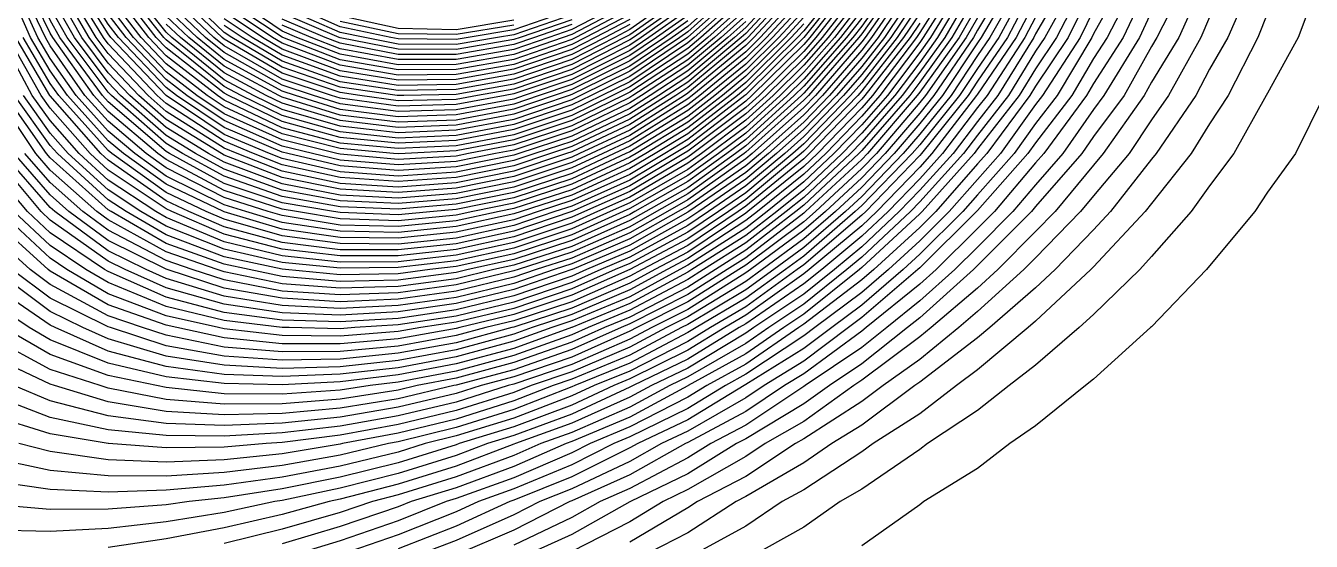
# Model space of a CAD drawing. Header units: inches. Extents: x -3765 to -2207, y 6717241 to 6718976.
# Drawn here: x -2516 to -2432.9, y 6717757.4 to 6717790.8 of the extents above; entities that cross this region are included whole.
import ezdxf

# ---------------------------------------------------------------- set-up
doc = ezdxf.new("R2010")
doc.units = ezdxf.units.IN
doc.header["$MEASUREMENT"] = 0

msp = doc.modelspace()

# ---------------------------------------------------------------- linework, layer by layer
for points in [[(-2478.095, 6717786.246), (-2480.719, 6717784.963), (-2484.467, 6717783.714), (-2488.215, 6717783.004), (-2491.963, 6717782.814), (-2495.711, 6717783.175), (-2499.46, 6717784.167), (-2503.208, 6717785.954), (-2503.641, 6717786.246), (-2506.956, 6717788.811), (-2508.084, 6717789.994), (-2510.704, 6717793.418), (-2510.907, 6717793.742), (-2512.849, 6717797.49), (-2514.244, 6717801.238), (-2514.452, 6717801.968), (-2515.255, 6717804.986), (-2515.942, 6717808.734), (-2516.345, 6717812.482)], [(-2478.781, 6717786.246), (-2480.719, 6717785.298), (-2484.467, 6717784.043), (-2488.215, 6717783.336), (-2491.963, 6717783.157), (-2495.711, 6717783.537), (-2499.46, 6717784.562), (-2502.928, 6717786.246), (-2503.208, 6717786.396), (-2506.956, 6717789.323), (-2507.596, 6717789.994), (-2510.5, 6717793.742), (-2510.704, 6717794.069), (-2512.501, 6717797.49), (-2513.933, 6717801.238), (-2514.452, 6717803.057), (-2514.965, 6717804.986), (-2515.672, 6717808.734), (-2516.089, 6717812.482)], [(-2487.397, 6717782.497), (-2488.215, 6717782.334), (-2491.963, 6717782.115), (-2495.711, 6717782.448), (-2495.919, 6717782.497), (-2499.46, 6717783.378), (-2503.208, 6717785.067), (-2504.964, 6717786.246), (-2506.956, 6717787.787), (-2509.062, 6717789.994), (-2510.704, 6717792.14), (-2511.708, 6717793.742), (-2513.546, 6717797.49), (-2514.452, 6717799.969), (-2514.875, 6717801.238), (-2515.835, 6717804.986), (-2516.481, 6717808.734)], [(-2491.504, 6717782.497), (-2491.963, 6717782.471), (-2492.256, 6717782.497), (-2495.711, 6717782.813), (-2499.46, 6717783.772), (-2503.208, 6717785.511), (-2504.303, 6717786.246), (-2506.956, 6717788.299), (-2508.573, 6717789.994), (-2510.704, 6717792.779), (-2511.307, 6717793.742), (-2513.198, 6717797.49), (-2514.452, 6717800.923), (-2514.557, 6717801.238), (-2515.545, 6717804.986), (-2516.211, 6717808.734)], [(-2483.126, 6717782.497), (-2484.467, 6717782.047), (-2488.215, 6717781.295), (-2491.963, 6717781.045), (-2495.711, 6717781.318), (-2499.46, 6717782.183), (-2500.269, 6717782.497), (-2503.208, 6717783.736), (-2506.948, 6717786.246), (-2506.956, 6717786.252), (-2510.528, 6717789.994), (-2510.704, 6717790.224), (-2512.91, 6717793.742), (-2514.452, 6717797.135), (-2514.596, 6717797.49), (-2515.831, 6717801.238), (-2516.704, 6717804.986)], [(-2484.151, 6717782.497), (-2484.467, 6717782.391), (-2488.215, 6717781.642), (-2491.963, 6717781.402), (-2495.711, 6717781.695), (-2499.092, 6717782.497), (-2499.46, 6717782.589), (-2503.208, 6717784.18), (-2506.286, 6717786.246), (-2506.956, 6717786.764), (-2510.039, 6717789.994), (-2510.704, 6717790.863), (-2512.51, 6717793.742), (-2514.244, 6717797.49), (-2514.452, 6717798.06), (-2515.512, 6717801.238), (-2516.415, 6717804.986)], [(-2485.665, 6717782.497), (-2488.215, 6717781.988), (-2491.963, 6717781.758), (-2495.711, 6717782.072), (-2497.505, 6717782.497), (-2499.46, 6717782.983), (-2503.208, 6717784.623), (-2505.625, 6717786.246), (-2506.956, 6717787.275), (-2509.55, 6717789.994), (-2510.704, 6717791.501), (-2512.109, 6717793.742), (-2513.895, 6717797.49), (-2514.452, 6717799.014), (-2515.194, 6717801.238), (-2516.125, 6717804.986)], [(-2479.48, 6717782.497), (-2480.719, 6717781.917), (-2484.467, 6717780.668), (-2488.215, 6717779.91), (-2491.963, 6717779.619), (-2495.711, 6717779.811), (-2499.46, 6717780.545), (-2503.208, 6717781.943), (-2504.221, 6717782.497), (-2506.956, 6717784.183), (-2509.316, 6717786.246), (-2510.704, 6717787.714), (-2512.415, 6717789.994), (-2514.452, 6717793.614), (-2514.514, 6717793.742), (-2516.025, 6717797.49), (-2517.105, 6717801.238)], [(-2480.231, 6717782.497), (-2480.719, 6717782.269), (-2484.467, 6717781.013), (-2488.215, 6717780.257), (-2491.963, 6717779.976), (-2495.711, 6717780.188), (-2499.46, 6717780.955), (-2503.208, 6717782.402), (-2503.382, 6717782.497), (-2506.956, 6717784.7), (-2508.724, 6717786.246), (-2510.704, 6717788.34), (-2511.945, 6717789.994), (-2514.112, 6717793.742), (-2514.452, 6717794.489), (-2515.668, 6717797.49), (-2516.787, 6717801.238)], [(-2481.077, 6717782.497), (-2484.467, 6717781.358), (-2488.215, 6717780.603), (-2491.963, 6717780.332), (-2495.711, 6717780.565), (-2499.46, 6717781.364), (-2502.374, 6717782.497), (-2503.208, 6717782.849), (-2506.956, 6717785.217), (-2508.132, 6717786.246), (-2510.704, 6717788.966), (-2511.474, 6717789.994), (-2513.712, 6717793.742), (-2514.452, 6717795.371), (-2515.31, 6717797.49), (-2516.468, 6717801.238)], [(-2482.102, 6717782.497), (-2484.467, 6717781.702), (-2488.215, 6717780.949), (-2491.963, 6717780.689), (-2495.711, 6717780.941), (-2499.46, 6717781.773), (-2501.321, 6717782.497), (-2503.208, 6717783.292), (-2506.956, 6717785.735), (-2507.541, 6717786.246), (-2510.704, 6717789.593), (-2511.004, 6717789.994), (-2513.311, 6717793.742), (-2514.452, 6717796.253), (-2514.953, 6717797.49), (-2516.149, 6717801.238)], [(-2432.497, 6717801.238), (-2433.399, 6717797.49), (-2434.716, 6717793.742), (-2435.742, 6717791.567), (-2436.357, 6717789.994), (-2438.278, 6717786.246), (-2439.49, 6717784.423), (-2440.673, 6717782.497), (-2443.239, 6717779.265), (-2443.643, 6717778.749), (-2446.987, 6717775.187), (-2447.166, 6717775.001), (-2450.735, 6717771.669), (-2451.213, 6717771.253), (-2454.483, 6717768.513), (-2455.847, 6717767.505), (-2458.231, 6717765.679), (-2461.233, 6717763.757), (-2461.979, 6717763.222), (-2465.727, 6717760.776), (-2467.12, 6717760.009), (-2469.475, 6717758.41), (-2473.223, 6717756.368)], [(-2489.663, 6717778.749), (-2491.963, 6717778.537), (-2495.711, 6717778.677), (-2496.146, 6717778.749), (-2499.46, 6717779.317), (-2503.208, 6717780.567), (-2506.738, 6717782.497), (-2506.956, 6717782.631), (-2510.704, 6717785.834), (-2511.075, 6717786.246), (-2513.825, 6717789.994), (-2514.452, 6717791.108), (-2515.74, 6717793.742), (-2517.097, 6717797.49)], [(-2477.979, 6717782.497), (-2480.719, 6717781.214), (-2484.467, 6717779.979), (-2488.215, 6717779.218), (-2491.963, 6717778.906), (-2495.711, 6717779.058), (-2499.46, 6717779.727), (-2503.208, 6717781.026), (-2505.899, 6717782.497), (-2506.956, 6717783.149), (-2510.5, 6717786.246), (-2510.704, 6717786.461), (-2513.355, 6717789.994), (-2514.452, 6717791.943), (-2515.332, 6717793.742), (-2516.74, 6717797.49)], [(-2478.73, 6717782.497), (-2480.719, 6717781.566), (-2484.467, 6717780.324), (-2488.215, 6717779.564), (-2491.963, 6717779.262), (-2495.711, 6717779.434), (-2499.46, 6717780.136), (-2503.208, 6717781.484), (-2505.06, 6717782.497), (-2506.956, 6717783.666), (-2509.908, 6717786.246), (-2510.704, 6717787.087), (-2512.885, 6717789.994), (-2514.452, 6717792.779), (-2514.923, 6717793.742), (-2516.382, 6717797.49)], [(-2482.909, 6717778.749), (-2484.467, 6717778.224), (-2488.215, 6717777.407), (-2491.963, 6717777.024), (-2495.711, 6717777.081), (-2499.46, 6717777.619), (-2503.208, 6717778.731), (-2503.25, 6717778.749), (-2506.956, 6717780.511), (-2509.725, 6717782.497), (-2510.704, 6717783.326), (-2513.339, 6717786.246), (-2514.452, 6717787.837), (-2515.724, 6717789.994), (-2517.375, 6717793.742)], [(-2483.999, 6717778.749), (-2484.467, 6717778.592), (-2488.215, 6717777.775), (-2491.963, 6717777.402), (-2495.711, 6717777.48), (-2499.46, 6717778.051), (-2501.808, 6717778.749), (-2503.208, 6717779.191), (-2506.956, 6717781.042), (-2508.985, 6717782.497), (-2510.704, 6717783.953), (-2512.773, 6717786.246), (-2514.452, 6717788.646), (-2515.247, 6717789.994), (-2516.966, 6717793.742)], [(-2485.431, 6717778.749), (-2488.215, 6717778.143), (-2491.963, 6717777.78), (-2495.711, 6717777.879), (-2499.46, 6717778.484), (-2500.352, 6717778.749), (-2503.208, 6717779.649), (-2506.956, 6717781.573), (-2508.244, 6717782.497), (-2510.704, 6717784.58), (-2512.207, 6717786.246), (-2514.452, 6717789.455), (-2514.77, 6717789.994), (-2516.557, 6717793.742)], [(-2487.121, 6717778.749), (-2488.215, 6717778.511), (-2491.963, 6717778.159), (-2495.711, 6717778.278), (-2498.535, 6717778.749), (-2499.46, 6717778.908), (-2503.208, 6717780.108), (-2506.956, 6717782.104), (-2507.504, 6717782.497), (-2510.704, 6717785.207), (-2511.641, 6717786.246), (-2514.295, 6717789.994), (-2514.452, 6717790.273), (-2516.149, 6717793.742)], [(-2479.468, 6717786.246), (-2480.719, 6717785.634), (-2484.467, 6717784.373), (-2488.215, 6717783.667), (-2491.963, 6717783.499), (-2495.711, 6717783.9), (-2499.46, 6717784.956), (-2502.115, 6717786.246), (-2503.208, 6717786.833), (-2506.956, 6717789.835), (-2507.107, 6717789.994), (-2510.086, 6717793.742)], [(-2480.154, 6717786.246), (-2480.719, 6717785.969), (-2484.467, 6717784.702), (-2488.215, 6717783.999), (-2491.963, 6717783.841), (-2495.711, 6717784.262), (-2499.46, 6717785.351), (-2501.303, 6717786.246), (-2503.208, 6717787.27), (-2506.582, 6717789.994), (-2506.956, 6717790.35), (-2509.672, 6717793.742)], [(-2491.593, 6717786.246), (-2491.963, 6717786.237), (-2492.023, 6717786.246), (-2495.711, 6717786.786), (-2499.46, 6717788.078), (-2502.706, 6717789.994), (-2503.208, 6717790.329), (-2506.756, 6717793.742)], [(-2448.065, 6717793.742), (-2450.137, 6717789.994), (-2450.735, 6717789.103), (-2452.486, 6717786.246), (-2454.483, 6717783.681), (-2455.39, 6717782.497), (-2458.231, 6717779.37), (-2458.828, 6717778.749), (-2461.979, 6717775.8), (-2462.937, 6717775.001), (-2465.727, 6717772.771), (-2467.983, 6717771.253), (-2469.475, 6717770.225), (-2473.223, 6717768.066), (-2474.389, 6717767.505), (-2476.971, 6717766.113), (-2480.719, 6717764.482), (-2482.729, 6717763.757), (-2484.467, 6717762.988), (-2488.215, 6717761.598), (-2491.963, 6717760.438), (-2493.612, 6717760.009), (-2495.711, 6717759.295), (-2499.46, 6717758.223), (-2503.208, 6717757.3)], [(-2452.049, 6717793.742), (-2454.252, 6717789.994), (-2454.483, 6717789.656), (-2456.758, 6717786.246), (-2458.231, 6717784.429), (-2459.875, 6717782.497), (-2461.979, 6717780.328), (-2463.681, 6717778.749), (-2465.727, 6717776.982), (-2468.419, 6717775.001), (-2469.475, 6717774.237), (-2473.223, 6717771.941), (-2474.599, 6717771.253), (-2476.971, 6717769.988), (-2480.719, 6717768.392), (-2483.352, 6717767.505), (-2484.467, 6717767.067), (-2488.215, 6717765.892), (-2491.963, 6717764.986), (-2495.711, 6717764.305), (-2499.46, 6717763.827), (-2500.488, 6717763.757)], [(-2447.436, 6717793.742), (-2449.379, 6717789.994), (-2450.735, 6717787.972), (-2451.793, 6717786.246), (-2454.483, 6717782.791), (-2454.708, 6717782.497), (-2458.078, 6717778.749), (-2458.231, 6717778.598), (-2461.979, 6717775.124), (-2462.126, 6717775.001), (-2465.727, 6717772.122), (-2467.018, 6717771.253), (-2469.475, 6717769.561), (-2473.198, 6717767.505), (-2473.223, 6717767.49), (-2476.971, 6717765.471), (-2480.719, 6717763.894), (-2481.1, 6717763.757), (-2484.467, 6717762.268), (-2488.215, 6717760.904), (-2491.108, 6717760.009), (-2491.963, 6717759.666), (-2495.711, 6717758.389), (-2499.46, 6717757.282)], [(-2448.693, 6717793.742), (-2450.735, 6717790.223), (-2450.855, 6717789.994), (-2453.179, 6717786.246), (-2454.483, 6717784.571), (-2456.072, 6717782.497), (-2458.231, 6717780.121), (-2459.551, 6717778.749), (-2461.979, 6717776.477), (-2463.749, 6717775.001), (-2465.727, 6717773.42), (-2468.948, 6717771.253), (-2469.475, 6717770.89), (-2473.223, 6717768.638), (-2475.579, 6717767.505), (-2476.971, 6717766.755), (-2480.719, 6717765.069), (-2484.358, 6717763.757), (-2484.467, 6717763.709), (-2488.215, 6717762.293), (-2491.963, 6717761.131), (-2495.711, 6717760.159), (-2496.425, 6717760.009)], [(-2451.571, 6717793.742), (-2453.686, 6717789.994), (-2454.483, 6717788.828), (-2456.205, 6717786.246), (-2458.231, 6717783.748), (-2459.296, 6717782.497), (-2461.979, 6717779.731), (-2463.037, 6717778.749), (-2465.727, 6717776.426), (-2467.663, 6717775.001), (-2469.475, 6717773.69), (-2473.223, 6717771.46), (-2473.636, 6717771.253), (-2476.971, 6717769.474), (-2480.719, 6717767.914), (-2481.932, 6717767.505), (-2484.467, 6717766.509), (-2488.215, 6717765.344), (-2491.963, 6717764.43), (-2495.547, 6717763.757)], [(-2454.483, 6717793.665), (-2456.611, 6717789.994), (-2458.231, 6717787.746), (-2459.357, 6717786.246), (-2461.979, 6717783.253), (-2462.709, 6717782.497), (-2465.727, 6717779.662), (-2466.856, 6717778.749), (-2469.475, 6717776.726), (-2472.201, 6717775.001), (-2473.223, 6717774.35), (-2476.971, 6717772.369), (-2479.678, 6717771.253), (-2480.719, 6717770.786), (-2484.467, 6717769.447), (-2488.215, 6717768.446), (-2491.963, 6717767.726), (-2493.764, 6717767.505)], [(-2451.094, 6717793.742), (-2453.12, 6717789.994), (-2454.483, 6717788), (-2455.653, 6717786.246), (-2458.231, 6717783.067), (-2458.716, 6717782.497), (-2461.979, 6717779.133), (-2462.393, 6717778.749), (-2465.727, 6717775.87), (-2466.908, 6717775.001), (-2469.475, 6717773.143), (-2472.691, 6717771.253), (-2473.223, 6717770.926), (-2476.971, 6717768.96), (-2480.535, 6717767.505), (-2480.719, 6717767.419), (-2484.467, 6717765.951), (-2488.215, 6717764.795), (-2491.963, 6717763.873), (-2492.581, 6717763.757)], [(-2445.026, 6717793.742), (-2446.987, 6717790.23), (-2447.103, 6717789.994), (-2449.339, 6717786.246), (-2450.735, 6717784.43), (-2452.122, 6717782.497), (-2454.483, 6717779.825), (-2455.431, 6717778.749), (-2458.231, 6717775.985), (-2459.302, 6717775.001), (-2461.979, 6717772.708), (-2463.922, 6717771.253), (-2465.727, 6717769.901), (-2469.475, 6717767.567), (-2469.587, 6717767.505), (-2473.223, 6717765.296), (-2476.464, 6717763.757), (-2476.971, 6717763.471), (-2480.719, 6717761.614), (-2484.467, 6717760.107), (-2484.742, 6717760.009), (-2488.215, 6717758.425), (-2491.963, 6717756.966)], [(-2444.168, 6717793.742), (-2446.105, 6717789.994), (-2446.987, 6717788.633), (-2448.392, 6717786.246), (-2450.735, 6717783.199), (-2451.238, 6717782.497), (-2454.483, 6717778.825), (-2454.549, 6717778.749), (-2458.231, 6717775.113), (-2458.353, 6717775.001), (-2461.979, 6717771.895), (-2462.836, 6717771.253), (-2465.727, 6717769.087), (-2468.282, 6717767.505), (-2469.475, 6717766.709), (-2473.223, 6717764.565), (-2474.924, 6717763.757), (-2476.971, 6717762.602), (-2480.719, 6717760.839), (-2482.793, 6717760.009), (-2484.467, 6717759.156), (-2488.215, 6717757.5), (-2491.442, 6717756.261)], [(-2443.31, 6717793.742), (-2445.064, 6717789.994), (-2446.987, 6717787.025), (-2447.446, 6717786.246), (-2450.207, 6717782.497), (-2450.735, 6717781.892), (-2453.385, 6717778.749), (-2454.483, 6717777.645), (-2457.172, 6717775.001), (-2458.231, 6717774.058), (-2461.696, 6717771.253), (-2461.979, 6717771.029), (-2465.727, 6717768.272), (-2466.967, 6717767.505), (-2469.475, 6717765.83), (-2473.223, 6717763.833), (-2473.383, 6717763.757), (-2476.971, 6717761.732), (-2480.719, 6717760.064), (-2480.857, 6717760.009), (-2484.467, 6717758.169), (-2488.215, 6717756.575)], [(-2459.855, 6717793.742), (-2461.979, 6717790.738), (-2462.557, 6717789.994), (-2465.727, 6717786.398), (-2465.882, 6717786.246), (-2469.475, 6717782.995), (-2470.14, 6717782.497), (-2473.223, 6717780.287), (-2475.942, 6717778.749), (-2476.971, 6717778.168), (-2480.719, 6717776.498), (-2484.467, 6717775.286), (-2485.762, 6717775.001)], [(-2452.526, 6717793.742), (-2454.483, 6717790.467), (-2454.757, 6717789.994), (-2457.31, 6717786.246), (-2458.231, 6717785.11), (-2460.455, 6717782.497), (-2461.979, 6717780.926), (-2464.325, 6717778.749), (-2465.727, 6717777.539), (-2469.175, 6717775.001), (-2469.475, 6717774.784), (-2473.223, 6717772.423), (-2475.562, 6717771.253), (-2476.971, 6717770.502), (-2480.719, 6717768.871), (-2484.467, 6717767.604), (-2484.841, 6717767.505)], [(-2456.038, 6717793.742), (-2458.231, 6717790.308), (-2458.44, 6717789.994), (-2461.289, 6717786.246), (-2461.979, 6717785.458), (-2464.841, 6717782.497), (-2465.727, 6717781.665), (-2469.334, 6717778.749), (-2469.475, 6717778.64), (-2473.223, 6717776.134), (-2475.364, 6717775.001), (-2476.971, 6717774.128), (-2480.719, 6717772.507), (-2484.467, 6717771.286), (-2484.603, 6717771.253)], [(-2440.977, 6717793.742), (-2442.888, 6717789.994), (-2443.239, 6717789.42), (-2445.018, 6717786.246), (-2446.987, 6717783.592), (-2447.753, 6717782.497), (-2450.735, 6717779.077), (-2451.011, 6717778.749), (-2454.483, 6717775.257), (-2454.743, 6717775.001), (-2458.231, 6717771.892), (-2459.02, 6717771.253), (-2461.979, 6717768.911), (-2464.065, 6717767.505), (-2465.727, 6717766.316), (-2469.475, 6717764.073), (-2470.072, 6717763.757), (-2473.223, 6717761.807), (-2476.935, 6717760.009), (-2476.971, 6717759.987), (-2480.719, 6717757.886), (-2484.307, 6717756.261)], [(-2459.494, 6717793.742), (-2461.979, 6717790.227), (-2462.16, 6717789.994), (-2465.426, 6717786.246), (-2465.727, 6717785.936), (-2469.475, 6717782.583), (-2469.589, 6717782.497), (-2473.223, 6717779.891), (-2475.242, 6717778.749), (-2476.971, 6717777.772), (-2480.719, 6717776.122), (-2484.204, 6717775.001)], [(-2463.073, 6717793.742), (-2465.727, 6717790.434), (-2466.133, 6717789.994), (-2469.475, 6717786.692), (-2470.021, 6717786.246), (-2473.223, 6717783.775), (-2475.329, 6717782.497), (-2476.971, 6717781.52), (-2480.719, 6717779.808), (-2483.999, 6717778.749)], [(-2455.64, 6717793.742), (-2458.001, 6717789.994), (-2458.231, 6717789.675), (-2460.806, 6717786.246), (-2461.979, 6717784.907), (-2464.308, 6717782.497), (-2465.727, 6717781.165), (-2468.714, 6717778.749), (-2469.475, 6717778.162), (-2473.223, 6717775.707), (-2474.556, 6717775.001), (-2476.971, 6717773.688), (-2480.719, 6717772.092), (-2483.296, 6717771.253)], [(-2466.596, 6717793.742), (-2469.475, 6717790.647), (-2470.209, 6717789.994), (-2473.223, 6717787.477), (-2475.109, 6717786.246), (-2476.971, 6717785.068), (-2480.719, 6717783.286), (-2483.126, 6717782.497)], [(-2459.133, 6717793.742), (-2461.754, 6717789.994), (-2461.979, 6717789.707), (-2464.971, 6717786.246), (-2465.727, 6717785.467), (-2469.058, 6717782.497), (-2469.475, 6717782.15), (-2473.223, 6717779.496), (-2474.543, 6717778.749), (-2476.971, 6717777.377), (-2480.719, 6717775.746), (-2483.036, 6717775.001)], [(-2462.722, 6717793.742), (-2465.727, 6717789.998), (-2465.731, 6717789.994), (-2469.475, 6717786.295), (-2469.535, 6717786.246), (-2473.223, 6717783.4), (-2474.711, 6717782.497), (-2476.971, 6717781.151), (-2480.719, 6717779.456), (-2482.909, 6717778.749)], [(-2466.238, 6717793.742), (-2469.475, 6717790.262), (-2469.776, 6717789.994), (-2473.223, 6717787.116), (-2474.556, 6717786.246), (-2476.971, 6717784.718), (-2480.719, 6717782.95), (-2482.102, 6717782.497)], [(-2455.241, 6717793.742), (-2457.538, 6717789.994), (-2458.231, 6717789.032), (-2460.323, 6717786.246), (-2461.979, 6717784.356), (-2463.775, 6717782.497), (-2465.727, 6717780.664), (-2468.095, 6717778.749), (-2469.475, 6717777.683), (-2473.223, 6717775.279), (-2473.747, 6717775.001), (-2476.971, 6717773.248), (-2480.719, 6717771.677), (-2482.022, 6717771.253)], [(-2458.771, 6717793.742), (-2461.34, 6717789.994), (-2461.979, 6717789.181), (-2464.516, 6717786.246), (-2465.727, 6717784.999), (-2468.533, 6717782.497), (-2469.475, 6717781.713), (-2473.223, 6717779.1), (-2473.844, 6717778.749), (-2476.971, 6717776.982), (-2480.719, 6717775.371), (-2481.867, 6717775.001)], [(-2462.372, 6717793.742), (-2465.334, 6717789.994), (-2465.727, 6717789.548), (-2469.075, 6717786.246), (-2469.475, 6717785.884), (-2473.223, 6717783.025), (-2474.093, 6717782.497), (-2476.971, 6717780.783), (-2480.719, 6717779.105), (-2481.82, 6717778.749)], [(-2465.879, 6717793.742), (-2469.352, 6717789.994), (-2469.475, 6717789.872), (-2473.223, 6717786.754), (-2474.002, 6717786.246), (-2476.971, 6717784.368), (-2480.719, 6717782.615), (-2481.077, 6717782.497)], [(-2469.857, 6717793.742), (-2473.223, 6717790.711), (-2474.243, 6717789.994), (-2476.971, 6717788.15), (-2480.719, 6717786.303), (-2480.891, 6717786.246)], [(-2454.843, 6717793.742), (-2457.074, 6717789.994), (-2458.231, 6717788.389), (-2459.84, 6717786.246), (-2461.979, 6717783.804), (-2463.242, 6717782.497), (-2465.727, 6717780.163), (-2467.475, 6717778.749), (-2469.475, 6717777.204), (-2472.957, 6717775.001), (-2473.223, 6717774.832), (-2476.971, 6717772.809), (-2480.719, 6717771.263), (-2480.749, 6717771.253)], [(-2462.022, 6717793.742), (-2464.937, 6717789.994), (-2465.727, 6717789.098), (-2468.619, 6717786.246), (-2469.475, 6717785.471), (-2473.223, 6717782.65), (-2473.475, 6717782.497), (-2476.971, 6717780.415), (-2480.719, 6717778.753), (-2480.73, 6717778.749)], [(-2439.796, 6717793.742), (-2441.471, 6717789.994), (-2443.239, 6717787.103), (-2443.719, 6717786.246), (-2446.36, 6717782.497), (-2446.987, 6717781.751), (-2449.472, 6717778.749), (-2450.735, 6717777.453), (-2453.167, 6717775.001), (-2454.483, 6717773.808), (-2457.497, 6717771.253), (-2458.231, 6717770.654), (-2461.979, 6717767.852), (-2462.493, 6717767.505), (-2465.727, 6717765.192), (-2468.222, 6717763.757), (-2469.475, 6717762.927), (-2473.223, 6717760.779), (-2474.812, 6717760.009), (-2476.971, 6717758.691), (-2480.719, 6717756.785)], [(-2458.41, 6717793.742), (-2460.925, 6717789.994), (-2461.979, 6717788.654), (-2464.06, 6717786.246), (-2465.727, 6717784.53), (-2468.007, 6717782.497), (-2469.475, 6717781.275), (-2473.152, 6717778.749), (-2473.223, 6717778.701), (-2476.971, 6717776.587), (-2480.703, 6717775.001)], [(-2465.727, 6717793.49), (-2468.95, 6717789.994), (-2469.475, 6717789.475), (-2473.223, 6717786.393), (-2473.449, 6717786.246), (-2476.971, 6717784.018), (-2480.231, 6717782.497)], [(-2469.475, 6717793.733), (-2473.223, 6717790.359), (-2473.743, 6717789.994), (-2476.971, 6717787.812), (-2480.154, 6717786.246)], [(-2436.662, 6717793.742), (-2438.312, 6717789.994), (-2439.49, 6717787.958), (-2440.38, 6717786.246), (-2442.944, 6717782.497), (-2443.239, 6717782.127), (-2445.888, 6717778.749), (-2446.987, 6717777.578), (-2449.471, 6717775.001), (-2450.735, 6717773.821), (-2453.694, 6717771.253), (-2454.483, 6717770.592), (-2458.231, 6717767.729), (-2458.544, 6717767.505), (-2461.979, 6717764.947), (-2463.92, 6717763.757), (-2465.727, 6717762.505), (-2469.475, 6717760.334), (-2470.1, 6717760.009), (-2473.223, 6717757.985), (-2476.581, 6717756.261)], [(-2432.35, 6717793.742), (-2433.754, 6717789.994), (-2435.742, 6717786.408), (-2435.819, 6717786.246), (-2437.918, 6717782.497), (-2439.49, 6717780.404), (-2440.675, 6717778.749), (-2443.239, 6717775.838), (-2444.001, 6717775.001), (-2446.987, 6717772.094), (-2447.918, 6717771.253), (-2450.735, 6717768.822), (-2452.455, 6717767.505), (-2454.483, 6717765.902), (-2457.721, 6717763.757), (-2458.231, 6717763.379), (-2461.979, 6717760.807), (-2463.375, 6717760.009), (-2465.727, 6717758.357), (-2469.475, 6717756.276)], [(-2486.826, 6717786.246), (-2488.215, 6717785.989), (-2491.963, 6717785.895), (-2494.44, 6717786.246), (-2495.711, 6717786.432), (-2499.46, 6717787.69), (-2503.208, 6717789.891), (-2503.335, 6717789.994), (-2506.956, 6717793.451)], [(-2485.032, 6717786.246), (-2488.215, 6717785.657), (-2491.963, 6717785.553), (-2495.711, 6717786.074), (-2496.265, 6717786.246), (-2499.46, 6717787.303), (-2503.208, 6717789.454), (-2503.876, 6717789.994), (-2506.956, 6717792.934)], [(-2481.29, 6717789.994), (-2484.467, 6717788.899), (-2488.215, 6717788.25), (-2491.963, 6717788.237), (-2495.711, 6717788.911), (-2498.5, 6717789.994), (-2499.46, 6717790.4), (-2503.208, 6717792.958)], [(-2446.987, 6717793.304), (-2448.62, 6717789.994), (-2450.735, 6717786.84), (-2451.099, 6717786.246), (-2453.89, 6717782.497), (-2454.483, 6717781.827), (-2457.196, 6717778.749), (-2458.231, 6717777.727), (-2461.201, 6717775.001), (-2461.979, 6717774.335), (-2465.727, 6717771.473), (-2466.054, 6717771.253), (-2469.475, 6717768.896), (-2471.995, 6717767.505), (-2473.223, 6717766.759), (-2476.971, 6717764.829), (-2479.541, 6717763.757), (-2480.719, 6717763.163), (-2484.467, 6717761.547), (-2488.215, 6717760.209), (-2488.862, 6717760.009), (-2491.963, 6717758.766), (-2495.711, 6717757.483), (-2499.46, 6717756.34)], [(-2458.231, 6717792.803), (-2460.097, 6717789.994), (-2461.979, 6717787.601), (-2463.15, 6717786.246), (-2465.727, 6717783.593), (-2466.956, 6717782.497), (-2469.475, 6717780.4), (-2471.878, 6717778.749), (-2473.223, 6717777.846), (-2476.971, 6717775.797), (-2478.843, 6717775.001), (-2480.719, 6717774.165), (-2484.467, 6717772.897), (-2488.215, 6717772), (-2491.963, 6717771.436), (-2494.755, 6717771.253)], [(-2473.223, 6717792.82), (-2476.971, 6717790.173), (-2477.315, 6717789.994), (-2480.719, 6717788.248), (-2484.467, 6717786.984), (-2488.215, 6717786.318), (-2491.593, 6717786.246)], [(-2454.483, 6717792.866), (-2456.148, 6717789.994), (-2458.231, 6717787.102), (-2458.874, 6717786.246), (-2461.979, 6717782.701), (-2462.176, 6717782.497), (-2465.727, 6717779.162), (-2466.237, 6717778.749), (-2469.475, 6717776.247), (-2471.444, 6717775.001), (-2473.223, 6717773.868), (-2476.971, 6717771.929), (-2478.611, 6717771.253), (-2480.719, 6717770.307), (-2484.467, 6717768.987), (-2488.215, 6717767.989), (-2490.719, 6717767.505)], [(-2450.735, 6717793.472), (-2452.553, 6717789.994), (-2454.483, 6717787.172), (-2455.101, 6717786.246), (-2458.12, 6717782.497), (-2458.231, 6717782.375), (-2461.72, 6717778.749), (-2461.979, 6717778.507), (-2465.727, 6717775.314), (-2466.152, 6717775.001), (-2469.475, 6717772.595), (-2471.759, 6717771.253), (-2473.223, 6717770.354), (-2476.971, 6717768.446), (-2479.276, 6717767.505), (-2480.719, 6717766.832), (-2484.467, 6717765.393), (-2488.215, 6717764.247), (-2490.201, 6717763.757)], [(-2461.979, 6717793.293), (-2464.54, 6717789.994), (-2465.727, 6717788.648), (-2468.163, 6717786.246), (-2469.475, 6717785.059), (-2472.897, 6717782.497), (-2473.223, 6717782.264), (-2476.971, 6717780.047), (-2479.898, 6717778.749)], [(-2458.231, 6717793.427), (-2460.511, 6717789.994), (-2461.979, 6717788.127), (-2463.605, 6717786.246), (-2465.727, 6717784.062), (-2467.481, 6717782.497), (-2469.475, 6717780.838), (-2472.515, 6717778.749), (-2473.223, 6717778.274), (-2476.971, 6717776.192), (-2479.773, 6717775.001)], [(-2465.727, 6717793.053), (-2468.547, 6717789.994), (-2469.475, 6717789.077), (-2472.935, 6717786.246), (-2473.223, 6717786.024), (-2476.971, 6717783.668), (-2479.48, 6717782.497)], [(-2469.475, 6717793.347), (-2473.223, 6717790.008), (-2473.243, 6717789.994), (-2476.971, 6717787.474), (-2479.468, 6717786.246)], [(-2461.979, 6717792.782), (-2464.144, 6717789.994), (-2465.727, 6717788.198), (-2467.707, 6717786.246), (-2469.475, 6717784.646), (-2472.346, 6717782.497), (-2473.223, 6717781.868), (-2476.971, 6717779.679), (-2479.068, 6717778.749)], [(-2469.475, 6717792.962), (-2472.807, 6717789.994), (-2473.223, 6717789.646), (-2476.971, 6717787.136), (-2478.781, 6717786.246)], [(-2473.223, 6717793.171), (-2476.971, 6717790.503), (-2477.947, 6717789.994)], [(-2483.802, 6717786.246), (-2484.467, 6717786.02), (-2488.215, 6717785.326), (-2491.963, 6717785.21), (-2495.711, 6717785.711), (-2497.435, 6717786.246), (-2499.46, 6717786.916), (-2503.208, 6717789.017), (-2504.417, 6717789.994), (-2506.956, 6717792.418)], [(-2482.832, 6717786.246), (-2484.467, 6717785.69), (-2488.215, 6717784.994), (-2491.963, 6717784.868), (-2495.711, 6717785.349), (-2498.604, 6717786.246), (-2499.46, 6717786.529), (-2503.208, 6717788.58), (-2504.959, 6717789.994), (-2506.956, 6717791.901)], [(-2450.735, 6717792.389), (-2451.987, 6717789.994), (-2454.483, 6717786.344), (-2454.549, 6717786.246), (-2457.437, 6717782.497), (-2458.231, 6717781.624), (-2460.997, 6717778.749), (-2461.979, 6717777.831), (-2465.372, 6717775.001), (-2465.727, 6717774.717), (-2469.475, 6717772.048), (-2470.828, 6717771.253), (-2473.223, 6717769.782), (-2476.971, 6717767.932), (-2478.017, 6717767.505), (-2480.719, 6717766.244), (-2484.467, 6717764.836), (-2488.017, 6717763.757), (-2488.215, 6717763.682), (-2491.963, 6717762.516), (-2495.711, 6717761.583), (-2499.46, 6717760.837), (-2503.208, 6717760.254), (-2505.465, 6717760.009)], [(-2480.477, 6717789.994), (-2480.719, 6717789.869), (-2484.467, 6717788.579), (-2488.215, 6717787.928), (-2491.963, 6717787.904), (-2495.711, 6717788.557), (-2499.413, 6717789.994), (-2499.46, 6717790.013), (-2503.208, 6717792.52)], [(-2479.844, 6717789.994), (-2480.719, 6717789.545), (-2484.467, 6717788.26), (-2488.215, 6717787.606), (-2491.963, 6717787.571), (-2495.711, 6717788.203), (-2499.46, 6717789.626), (-2500.082, 6717789.994), (-2503.208, 6717792.082)], [(-2487.433, 6717789.994), (-2488.215, 6717789.86), (-2491.963, 6717789.904), (-2492.419, 6717789.994), (-2495.711, 6717790.68), (-2499.46, 6717792.335)], [(-2485.542, 6717789.994), (-2488.215, 6717789.538), (-2491.963, 6717789.571), (-2494.114, 6717789.994), (-2495.711, 6717790.327), (-2499.46, 6717791.948)], [(-2469.475, 6717792.19), (-2471.941, 6717789.994), (-2473.223, 6717788.923), (-2476.971, 6717786.461), (-2477.408, 6717786.246), (-2480.719, 6717784.628), (-2484.467, 6717783.384), (-2488.215, 6717782.673), (-2491.504, 6717782.497)], [(-2458.231, 6717792.18), (-2459.682, 6717789.994), (-2461.979, 6717787.074), (-2462.695, 6717786.246), (-2465.727, 6717783.125), (-2466.43, 6717782.497), (-2469.475, 6717779.962), (-2471.241, 6717778.749), (-2473.223, 6717777.418), (-2476.971, 6717775.401), (-2477.913, 6717775.001), (-2480.719, 6717773.75), (-2484.467, 6717772.494), (-2488.215, 6717771.598), (-2490.488, 6717771.253)], [(-2454.483, 6717792.066), (-2455.684, 6717789.994), (-2458.231, 6717786.459), (-2458.391, 6717786.246), (-2461.614, 6717782.497), (-2461.979, 6717782.121), (-2465.613, 6717778.749), (-2465.727, 6717778.651), (-2469.475, 6717775.768), (-2470.688, 6717775.001), (-2473.223, 6717773.387), (-2476.971, 6717771.49), (-2477.545, 6717771.253), (-2480.719, 6717769.828), (-2484.467, 6717768.526), (-2488.215, 6717767.532), (-2488.356, 6717767.505)], [(-2473.223, 6717792.468), (-2476.743, 6717789.994), (-2476.971, 6717789.839), (-2480.719, 6717787.924), (-2484.467, 6717786.665), (-2486.826, 6717786.246)], [(-2473.223, 6717792.117), (-2476.243, 6717789.994), (-2476.971, 6717789.501), (-2480.719, 6717787.6), (-2484.467, 6717786.346), (-2485.032, 6717786.246)], [(-2476.971, 6717792.482), (-2480.719, 6717790.508), (-2482.216, 6717789.994)], [(-2476.971, 6717792.152), (-2480.719, 6717790.19), (-2481.29, 6717789.994)], [(-2476.971, 6717791.822), (-2480.477, 6717789.994)], [(-2465.727, 6717792.617), (-2468.145, 6717789.994), (-2469.475, 6717788.68), (-2472.45, 6717786.246), (-2473.223, 6717785.649), (-2476.971, 6717783.318), (-2478.73, 6717782.497)], [(-2461.979, 6717792.271), (-2463.747, 6717789.994), (-2465.727, 6717787.748), (-2467.25, 6717786.246), (-2469.475, 6717784.233), (-2471.794, 6717782.497), (-2473.223, 6717781.473), (-2476.971, 6717779.311), (-2478.238, 6717778.749)], [(-2469.475, 6717792.576), (-2472.374, 6717789.994), (-2473.223, 6717789.285), (-2476.971, 6717786.798), (-2478.095, 6717786.246)], [(-2465.727, 6717792.18), (-2467.743, 6717789.994), (-2469.475, 6717788.282), (-2471.964, 6717786.246), (-2473.223, 6717785.274), (-2476.971, 6717782.967), (-2477.979, 6717782.497)], [(-2481.861, 6717786.246), (-2484.467, 6717785.361), (-2488.215, 6717784.662), (-2491.963, 6717784.526), (-2495.711, 6717784.987), (-2499.46, 6717786.14), (-2499.678, 6717786.246), (-2503.208, 6717788.143), (-2505.5, 6717789.994), (-2506.956, 6717791.384)], [(-2479.212, 6717789.994), (-2480.719, 6717789.221), (-2484.467, 6717787.941), (-2488.215, 6717787.284), (-2491.963, 6717787.237), (-2495.711, 6717787.848), (-2499.46, 6717789.239), (-2500.738, 6717789.994), (-2503.208, 6717791.643)], [(-2478.58, 6717789.994), (-2480.719, 6717788.897), (-2484.467, 6717787.622), (-2488.215, 6717786.962), (-2491.963, 6717786.904), (-2495.711, 6717787.494), (-2499.46, 6717788.852), (-2501.394, 6717789.994), (-2503.208, 6717791.205)], [(-2450.735, 6717791.306), (-2451.421, 6717789.994), (-2453.872, 6717786.246), (-2454.483, 6717785.462), (-2456.755, 6717782.497), (-2458.231, 6717780.873), (-2460.274, 6717778.749), (-2461.979, 6717777.154), (-2464.56, 6717775.001), (-2465.727, 6717774.068), (-2469.475, 6717771.501), (-2469.897, 6717771.253), (-2473.223, 6717769.21), (-2476.769, 6717767.505), (-2476.971, 6717767.396), (-2480.719, 6717765.657), (-2484.467, 6717764.278), (-2486.181, 6717763.757), (-2488.215, 6717762.988), (-2491.963, 6717761.823), (-2495.711, 6717760.871), (-2499.46, 6717760.085), (-2499.935, 6717760.009)], [(-2484.067, 6717789.994), (-2484.467, 6717789.856), (-2488.215, 6717789.216), (-2491.963, 6717789.237), (-2495.711, 6717789.973), (-2495.764, 6717789.994), (-2499.46, 6717791.561)], [(-2483.142, 6717789.994), (-2484.467, 6717789.537), (-2488.215, 6717788.894), (-2491.963, 6717788.904), (-2495.711, 6717789.619), (-2496.676, 6717789.994), (-2499.46, 6717791.174)], [(-2446.987, 6717791.767), (-2447.862, 6717789.994), (-2450.286, 6717786.246), (-2450.735, 6717785.662), (-2453.006, 6717782.497), (-2454.483, 6717780.826), (-2456.314, 6717778.749), (-2458.231, 6717776.856), (-2460.252, 6717775.001), (-2461.979, 6717773.522), (-2465.009, 6717771.253), (-2465.727, 6717770.715), (-2469.475, 6717768.232), (-2470.791, 6717767.505), (-2473.223, 6717766.027), (-2476.971, 6717764.187), (-2478.003, 6717763.757), (-2480.719, 6717762.389), (-2484.467, 6717760.827), (-2486.77, 6717760.009), (-2488.215, 6717759.35), (-2491.963, 6717757.866), (-2495.711, 6717756.578)], [(-2484.467, 6717791.117), (-2488.215, 6717790.5), (-2491.963, 6717790.567), (-2495.711, 6717791.387)], [(-2484.467, 6717790.802), (-2488.215, 6717790.181), (-2491.963, 6717790.236), (-2495.711, 6717791.033)], [(-2461.979, 6717791.76), (-2463.35, 6717789.994), (-2465.727, 6717787.298), (-2466.794, 6717786.246), (-2469.475, 6717783.821), (-2471.243, 6717782.497), (-2473.223, 6717781.077), (-2476.971, 6717778.943), (-2477.409, 6717778.749), (-2480.719, 6717777.25), (-2484.467, 6717776.02), (-2488.215, 6717775.198), (-2489.897, 6717775.001)], [(-2465.727, 6717791.744), (-2467.34, 6717789.994), (-2469.475, 6717787.885), (-2471.478, 6717786.246), (-2473.223, 6717784.899), (-2476.971, 6717782.617), (-2477.228, 6717782.497), (-2480.719, 6717780.862), (-2484.467, 6717779.635), (-2488.215, 6717778.872), (-2489.663, 6717778.749)], [(-2458.231, 6717791.556), (-2459.268, 6717789.994), (-2461.979, 6717786.547), (-2462.24, 6717786.246), (-2465.727, 6717782.656), (-2465.905, 6717782.497), (-2469.475, 6717779.525), (-2470.604, 6717778.749), (-2473.223, 6717776.99), (-2476.971, 6717775.006), (-2476.983, 6717775.001), (-2480.719, 6717773.336), (-2484.467, 6717772.091), (-2487.977, 6717771.253)], [(-2461.979, 6717791.249), (-2462.954, 6717789.994), (-2465.727, 6717786.848), (-2466.338, 6717786.246), (-2469.475, 6717783.408), (-2470.692, 6717782.497), (-2473.223, 6717780.682), (-2476.641, 6717778.749), (-2476.971, 6717778.563), (-2480.719, 6717776.874), (-2484.467, 6717775.653), (-2487.435, 6717775.001)], [(-2480.719, 6717791.781), (-2484.467, 6717790.487), (-2487.433, 6717789.994)], [(-2469.475, 6717791.804), (-2471.508, 6717789.994), (-2473.223, 6717788.562), (-2476.77, 6717786.246), (-2476.971, 6717786.118), (-2480.719, 6717784.292), (-2484.467, 6717783.055), (-2487.397, 6717782.497)], [(-2465.727, 6717791.307), (-2466.938, 6717789.994), (-2469.475, 6717787.487), (-2470.992, 6717786.246), (-2473.223, 6717784.524), (-2476.565, 6717782.497), (-2476.971, 6717782.256), (-2480.719, 6717780.511), (-2484.467, 6717779.29), (-2487.121, 6717778.749)], [(-2454.483, 6717791.267), (-2455.221, 6717789.994), (-2457.862, 6717786.246), (-2458.231, 6717785.791), (-2461.034, 6717782.497), (-2461.979, 6717781.523), (-2464.969, 6717778.749), (-2465.727, 6717778.095), (-2469.475, 6717775.29), (-2469.931, 6717775.001), (-2473.223, 6717772.905), (-2476.526, 6717771.253), (-2476.971, 6717771.016), (-2480.719, 6717769.35), (-2484.467, 6717768.065), (-2486.58, 6717767.505)], [(-2469.475, 6717791.419), (-2471.075, 6717789.994), (-2473.223, 6717788.2), (-2476.216, 6717786.246), (-2476.971, 6717785.768), (-2480.719, 6717783.957), (-2484.467, 6717782.725), (-2485.665, 6717782.497)], [(-2480.719, 6717791.463), (-2484.467, 6717790.172), (-2485.542, 6717789.994)], [(-2443.239, 6717791.683), (-2444.022, 6717789.994), (-2446.317, 6717786.246), (-2446.987, 6717785.343), (-2448.98, 6717782.497), (-2450.735, 6717780.484), (-2452.198, 6717778.749), (-2454.483, 6717776.451), (-2455.958, 6717775.001), (-2458.231, 6717772.975), (-2460.358, 6717771.253), (-2461.979, 6717769.97), (-2465.636, 6717767.505), (-2465.727, 6717767.44), (-2469.475, 6717764.952), (-2471.734, 6717763.757), (-2473.223, 6717762.836), (-2476.971, 6717760.863), (-2478.898, 6717760.009), (-2480.719, 6717758.987), (-2484.467, 6717757.183)], [(-2469.475, 6717791.033), (-2470.642, 6717789.994), (-2473.223, 6717787.839), (-2475.663, 6717786.246), (-2476.971, 6717785.418), (-2480.719, 6717783.621), (-2484.151, 6717782.497)], [(-2480.719, 6717791.145), (-2484.067, 6717789.994)], [(-2473.223, 6717791.765), (-2475.743, 6717789.994), (-2476.971, 6717789.164), (-2480.719, 6717787.276), (-2483.802, 6717786.246)], [(-2473.223, 6717791.414), (-2475.243, 6717789.994), (-2476.971, 6717788.826), (-2480.719, 6717786.951), (-2482.832, 6717786.246)], [(-2473.223, 6717791.062), (-2474.743, 6717789.994), (-2476.971, 6717788.488), (-2480.719, 6717786.627), (-2481.861, 6717786.246)], [(-2476.971, 6717791.492), (-2479.844, 6717789.994)], [(-2476.971, 6717791.163), (-2479.212, 6717789.994)], [(-2439.49, 6717791.302), (-2440.053, 6717789.994), (-2442.133, 6717786.246), (-2443.239, 6717784.672), (-2444.691, 6717782.497), (-2446.987, 6717779.764), (-2447.826, 6717778.749), (-2450.735, 6717775.764), (-2451.491, 6717775.001), (-2454.483, 6717772.289), (-2455.705, 6717771.253), (-2458.231, 6717769.191), (-2460.597, 6717767.505), (-2461.979, 6717766.476), (-2465.727, 6717764.067), (-2466.266, 6717763.757), (-2469.475, 6717761.63), (-2472.596, 6717760.009), (-2473.223, 6717759.603), (-2476.971, 6717757.396)], [(-2480.891, 6717786.246), (-2484.467, 6717785.031), (-2488.215, 6717784.331), (-2491.963, 6717784.183), (-2495.711, 6717784.624), (-2499.46, 6717785.745), (-2500.49, 6717786.246), (-2503.208, 6717787.706), (-2506.041, 6717789.994), (-2506.956, 6717790.867)], [(-2477.947, 6717789.994), (-2480.719, 6717788.572), (-2484.467, 6717787.303), (-2488.215, 6717786.64), (-2491.963, 6717786.571), (-2495.711, 6717787.14), (-2499.46, 6717788.465), (-2502.05, 6717789.994), (-2503.208, 6717790.767)], [(-2482.216, 6717789.994), (-2484.467, 6717789.218), (-2488.215, 6717788.572), (-2491.963, 6717788.571), (-2495.711, 6717789.265), (-2497.588, 6717789.994), (-2499.46, 6717790.787)], [(-2458.231, 6717790.932), (-2458.854, 6717789.994), (-2461.772, 6717786.246), (-2461.979, 6717786.01), (-2465.374, 6717782.497), (-2465.727, 6717782.166), (-2469.475, 6717779.087), (-2469.967, 6717778.749), (-2473.223, 6717776.562), (-2476.173, 6717775.001), (-2476.971, 6717774.567), (-2480.719, 6717772.921), (-2484.467, 6717771.688), (-2486.29, 6717771.253)], [(-2465.727, 6717790.871), (-2466.536, 6717789.994), (-2469.475, 6717787.09), (-2470.507, 6717786.246), (-2473.223, 6717784.15), (-2475.947, 6717782.497), (-2476.971, 6717781.888), (-2480.719, 6717780.159), (-2484.467, 6717778.946), (-2485.431, 6717778.749)], [(-2480.719, 6717790.826), (-2483.142, 6717789.994)], [(-2476.971, 6717790.833), (-2478.58, 6717789.994)], [(-2479.068, 6717778.749), (-2480.719, 6717778.002), (-2484.467, 6717776.755), (-2488.215, 6717775.934), (-2491.963, 6717775.51), (-2495.711, 6717775.485), (-2499.46, 6717775.888), (-2503.208, 6717776.797), (-2506.956, 6717778.369), (-2507.616, 6717778.749), (-2510.704, 6717780.785), (-2512.584, 6717782.497), (-2514.452, 6717784.622), (-2515.613, 6717786.246), (-2517.634, 6717789.994)], [(-2479.898, 6717778.749), (-2480.719, 6717778.377), (-2484.467, 6717777.122), (-2488.215, 6717776.302), (-2491.963, 6717775.889), (-2495.711, 6717775.884), (-2499.46, 6717776.32), (-2503.208, 6717777.281), (-2506.6, 6717778.749), (-2506.956, 6717778.918), (-2510.704, 6717781.425), (-2511.882, 6717782.497), (-2514.452, 6717785.421), (-2515.042, 6717786.246), (-2517.156, 6717789.994)], [(-2480.73, 6717778.749), (-2484.467, 6717777.49), (-2488.215, 6717776.67), (-2491.963, 6717776.267), (-2495.711, 6717776.283), (-2499.46, 6717776.753), (-2503.208, 6717777.764), (-2505.484, 6717778.749), (-2506.956, 6717779.449), (-2510.704, 6717782.064), (-2511.18, 6717782.497), (-2514.452, 6717786.219), (-2514.47, 6717786.246), (-2516.679, 6717789.994)], [(-2481.82, 6717778.749), (-2484.467, 6717777.857), (-2488.215, 6717777.038), (-2491.963, 6717776.645), (-2495.711, 6717776.682), (-2499.46, 6717777.186), (-2503.208, 6717778.247), (-2504.367, 6717778.749), (-2506.956, 6717779.98), (-2510.465, 6717782.497), (-2510.704, 6717782.699), (-2513.904, 6717786.246), (-2514.452, 6717787.028), (-2516.202, 6717789.994)], [(-2485.762, 6717775.001), (-2488.215, 6717774.412), (-2491.963, 6717773.907), (-2495.711, 6717773.791), (-2499.46, 6717774.084), (-2503.208, 6717774.852), (-2503.669, 6717775.001), (-2506.956, 6717776.136), (-2510.704, 6717778.207), (-2511.44, 6717778.749), (-2514.452, 6717781.423), (-2515.39, 6717782.497), (-2517.9, 6717786.246)], [(-2487.435, 6717775.001), (-2488.215, 6717774.814), (-2491.963, 6717774.319), (-2495.711, 6717774.225), (-2499.46, 6717774.554), (-2501.6, 6717775.001), (-2503.208, 6717775.347), (-2506.956, 6717776.694), (-2510.524, 6717778.749), (-2510.704, 6717778.868), (-2514.452, 6717782.225), (-2514.69, 6717782.497), (-2517.328, 6717786.246)], [(-2489.897, 6717775.001), (-2491.963, 6717774.731), (-2495.711, 6717774.659), (-2499.244, 6717775.001), (-2499.46, 6717775.022), (-2503.208, 6717775.83), (-2506.956, 6717777.252), (-2509.555, 6717778.749), (-2510.704, 6717779.507), (-2513.988, 6717782.497), (-2514.452, 6717783.025), (-2516.757, 6717786.246)], [(-2478.238, 6717778.749), (-2480.719, 6717777.626), (-2484.467, 6717776.388), (-2488.215, 6717775.566), (-2491.963, 6717775.132), (-2495.711, 6717775.086), (-2499.46, 6717775.455), (-2503.208, 6717776.314), (-2506.956, 6717777.811), (-2508.586, 6717778.749), (-2510.704, 6717780.146), (-2513.286, 6717782.497), (-2514.452, 6717783.823), (-2516.185, 6717786.246)], [(-2432.081, 6717786.246), (-2433.936, 6717782.497), (-2435.742, 6717780.009), (-2436.55, 6717778.749), (-2439.49, 6717775.235), (-2439.683, 6717775.001), (-2443.239, 6717771.308), (-2443.296, 6717771.253), (-2446.987, 6717767.917), (-2447.506, 6717767.505), (-2450.735, 6717764.9), (-2452.395, 6717763.757), (-2454.483, 6717762.157), (-2457.953, 6717760.009), (-2458.231, 6717759.798), (-2461.979, 6717757.149)], [(-2480.703, 6717775.001), (-2480.719, 6717774.994), (-2484.467, 6717773.702), (-2488.215, 6717772.804), (-2491.963, 6717772.26), (-2495.711, 6717772.055), (-2499.46, 6717772.203), (-2503.208, 6717772.754), (-2506.956, 6717773.816), (-2509.61, 6717775.001), (-2510.704, 6717775.541), (-2514.452, 6717778.2), (-2515.043, 6717778.749), (-2518.193, 6717782.497)], [(-2481.867, 6717775.001), (-2484.467, 6717774.105), (-2488.215, 6717773.206), (-2491.963, 6717772.672), (-2495.711, 6717772.489), (-2499.46, 6717772.673), (-2503.208, 6717773.278), (-2506.956, 6717774.419), (-2508.261, 6717775.001), (-2510.704, 6717776.208), (-2514.15, 6717778.749), (-2514.452, 6717779.017), (-2517.492, 6717782.497)], [(-2483.036, 6717775.001), (-2484.467, 6717774.508), (-2488.215, 6717773.608), (-2491.963, 6717773.084), (-2495.711, 6717772.923), (-2499.46, 6717773.144), (-2503.208, 6717773.803), (-2506.903, 6717775.001), (-2506.956, 6717775.02), (-2510.704, 6717776.874), (-2513.247, 6717778.749), (-2514.452, 6717779.819), (-2516.792, 6717782.497)], [(-2484.204, 6717775.001), (-2484.467, 6717774.91), (-2488.215, 6717774.01), (-2491.963, 6717773.496), (-2495.711, 6717773.357), (-2499.46, 6717773.614), (-2503.208, 6717774.327), (-2505.286, 6717775.001), (-2506.956, 6717775.578), (-2510.704, 6717777.54), (-2512.343, 6717778.749), (-2514.452, 6717780.621), (-2516.091, 6717782.497)], [(-2479.773, 6717775.001), (-2480.719, 6717774.58), (-2484.467, 6717773.299), (-2488.215, 6717772.402), (-2491.963, 6717771.848), (-2495.711, 6717771.621), (-2499.46, 6717771.733), (-2503.208, 6717772.229), (-2506.956, 6717773.214), (-2510.704, 6717774.866), (-2510.935, 6717775.001), (-2514.452, 6717777.376), (-2515.929, 6717778.749), (-2518.2, 6717781.452)], [(-2490.488, 6717771.253), (-2491.963, 6717770.993), (-2495.711, 6717770.688), (-2499.46, 6717770.734), (-2503.208, 6717771.172), (-2503.581, 6717771.253), (-2506.956, 6717772.009), (-2510.704, 6717773.441), (-2513.376, 6717775.001), (-2514.452, 6717775.728), (-2517.703, 6717778.749)], [(-2494.755, 6717771.253), (-2495.711, 6717771.179), (-2499.002, 6717771.253), (-2499.46, 6717771.263), (-2503.208, 6717771.705), (-2506.956, 6717772.611), (-2510.704, 6717774.154), (-2512.156, 6717775.001), (-2514.452, 6717776.552), (-2516.816, 6717778.749)], [(-2487.977, 6717771.253), (-2488.215, 6717771.189), (-2491.963, 6717770.526), (-2495.711, 6717770.198), (-2499.46, 6717770.204), (-2503.208, 6717770.583), (-2506.272, 6717771.253), (-2506.956, 6717771.406), (-2510.704, 6717772.728), (-2514.452, 6717774.898), (-2514.591, 6717775.001), (-2518.2, 6717778.282)], [(-2486.29, 6717771.253), (-2488.215, 6717770.732), (-2491.963, 6717770.06), (-2495.711, 6717769.707), (-2499.46, 6717769.674), (-2503.208, 6717769.994), (-2506.956, 6717770.752), (-2508.495, 6717771.253), (-2510.704, 6717772.016), (-2514.452, 6717774.025), (-2515.761, 6717775.001), (-2518.2, 6717777.218)], [(-2483.296, 6717771.253), (-2484.467, 6717770.829), (-2488.215, 6717769.818), (-2491.963, 6717769.126), (-2495.711, 6717768.726), (-2499.46, 6717768.613), (-2503.208, 6717768.817), (-2506.956, 6717769.409), (-2510.704, 6717770.52), (-2512.357, 6717771.253), (-2514.452, 6717772.281), (-2518.102, 6717775.001)], [(-2484.603, 6717771.253), (-2488.215, 6717770.275), (-2491.963, 6717769.593), (-2495.711, 6717769.216), (-2499.46, 6717769.143), (-2503.208, 6717769.406), (-2506.956, 6717770.081), (-2510.559, 6717771.253), (-2510.704, 6717771.303), (-2514.452, 6717773.153), (-2516.932, 6717775.001)], [(-2482.022, 6717771.253), (-2484.467, 6717770.369), (-2488.215, 6717769.36), (-2491.963, 6717768.66), (-2495.711, 6717768.235), (-2499.46, 6717768.083), (-2503.208, 6717768.228), (-2506.956, 6717768.737), (-2510.704, 6717769.731), (-2514.136, 6717771.253), (-2514.452, 6717771.408), (-2518.2, 6717773.974)], [(-2480.749, 6717771.253), (-2484.467, 6717769.908), (-2488.215, 6717768.903), (-2491.963, 6717768.193), (-2495.711, 6717767.745), (-2499.46, 6717767.553), (-2503.208, 6717767.64), (-2506.956, 6717768.066), (-2510.704, 6717768.942), (-2514.452, 6717770.465), (-2515.821, 6717771.253), (-2518.2, 6717772.854)], [(-2493.764, 6717767.505), (-2495.711, 6717767.208), (-2499.46, 6717766.939), (-2503.208, 6717766.977), (-2506.956, 6717767.377), (-2507.585, 6717767.505), (-2510.704, 6717768.153), (-2514.452, 6717769.507), (-2517.486, 6717771.253)], [(-2490.719, 6717767.505), (-2491.963, 6717767.212), (-2495.711, 6717766.627), (-2499.46, 6717766.316), (-2503.208, 6717766.293), (-2506.956, 6717766.605), (-2510.704, 6717767.345), (-2511.232, 6717767.505), (-2514.452, 6717768.549), (-2518.2, 6717770.563)], [(-2488.356, 6717767.505), (-2491.963, 6717766.656), (-2495.711, 6717766.047), (-2499.46, 6717765.694), (-2503.208, 6717765.608), (-2506.956, 6717765.833), (-2510.704, 6717766.448), (-2514.188, 6717767.505), (-2514.452, 6717767.591), (-2518.2, 6717769.356)], [(-2484.841, 6717767.505), (-2488.215, 6717766.441), (-2491.963, 6717765.543), (-2495.711, 6717764.886), (-2499.46, 6717764.449), (-2503.208, 6717764.239), (-2506.956, 6717764.289), (-2510.704, 6717764.655), (-2514.452, 6717765.452), (-2518.2, 6717766.885)], [(-2486.58, 6717767.505), (-2488.215, 6717766.989), (-2491.963, 6717766.099), (-2495.711, 6717765.466), (-2499.46, 6717765.071), (-2503.208, 6717764.924), (-2506.956, 6717765.061), (-2510.704, 6717765.552), (-2514.452, 6717766.527), (-2516.816, 6717767.505)], [(-2500.488, 6717763.757), (-2503.208, 6717763.516), (-2506.956, 6717763.474), (-2510.685, 6717763.757), (-2510.704, 6717763.759), (-2514.452, 6717764.378), (-2518.2, 6717765.558)], [(-2490.201, 6717763.757), (-2491.963, 6717763.209), (-2495.711, 6717762.294), (-2499.46, 6717761.588), (-2503.208, 6717761.07), (-2506.956, 6717760.74), (-2510.704, 6717760.627), (-2514.452, 6717760.791), (-2518.2, 6717761.325)], [(-2492.581, 6717763.757), (-2495.711, 6717763.006), (-2499.46, 6717762.339), (-2503.208, 6717761.885), (-2506.956, 6717761.651), (-2510.704, 6717761.671), (-2514.452, 6717762.015), (-2518.2, 6717762.804)], [(-2495.547, 6717763.757), (-2495.711, 6717763.718), (-2499.46, 6717763.09), (-2503.208, 6717762.701), (-2506.956, 6717762.562), (-2510.704, 6717762.715), (-2514.452, 6717763.24), (-2516.486, 6717763.757)], [(-2499.935, 6717760.009), (-2503.208, 6717759.307), (-2506.956, 6717758.696), (-2510.704, 6717758.279), (-2514.452, 6717758.081), (-2518.2, 6717758.152)], [(-2505.465, 6717760.009), (-2506.956, 6717759.792), (-2510.704, 6717759.508), (-2514.452, 6717759.497), (-2518.2, 6717759.825)], [(-2496.425, 6717760.009), (-2499.46, 6717759.164), (-2503.208, 6717758.303), (-2506.956, 6717757.6), (-2510.704, 6717757.05)]]:
    msp.add_lwpolyline(points)

doc.saveas('drawing.dxf')
